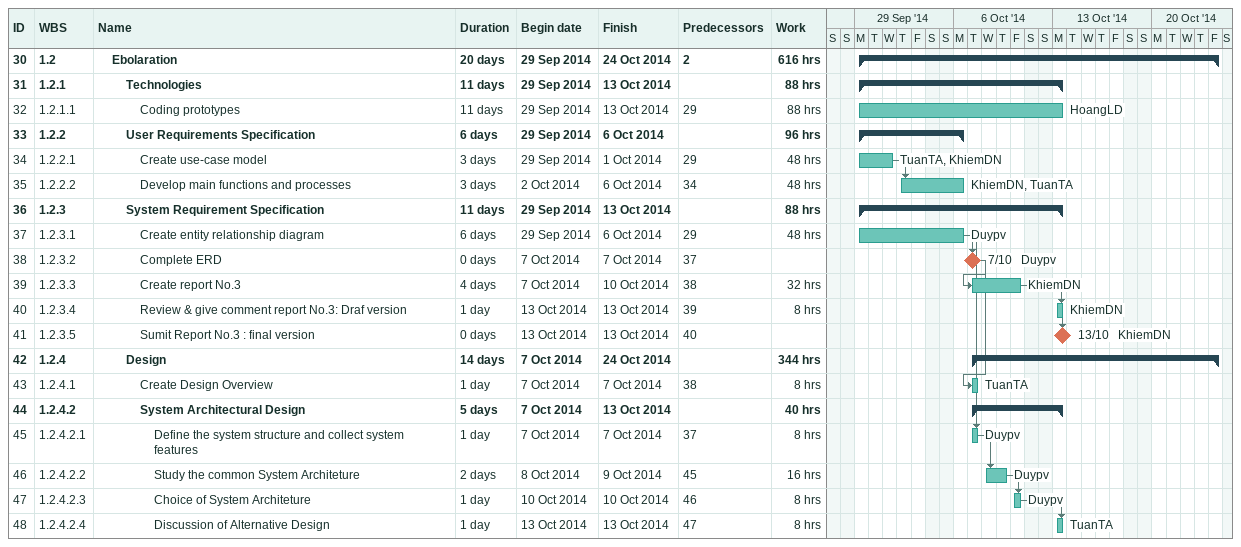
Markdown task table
| ID | WBS | Task | Duration | Start | Finish | Predecessors | Resources | Work (h) |
|---|---|---|---|---|---|---|---|---|
| 30 | 1.2 | **Ebolaration** | 20d | 2014-09-29 | 2014-10-24 | 2 |  | 616 |
| 31 | 1.2.1 | **Technologies** | 11d | 2014-09-29 | 2014-10-13 |  |  | 88 |
| 32 | 1.2.1.1 | Coding prototypes | 11d | 2014-09-29 | 2014-10-13 | 29 | HoangLD | 88 |
| 33 | 1.2.2 | **User Requirements Specification** | 6d | 2014-09-29 | 2014-10-06 |  |  | 96 |
| 34 | 1.2.2.1 | Create use-case model | 3d | 2014-09-29 | 2014-10-01 | 29 | TuanTA, KhiemDN | 48 |
| 35 | 1.2.2.2 | Develop main functions and processes | 3d | 2014-10-02 | 2014-10-06 | 34 | KhiemDN, TuanTA | 48 |
| 36 | 1.2.3 | **System Requirement Specification** | 11d | 2014-09-29 | 2014-10-13 |  |  | 88 |
| 37 | 1.2.3.1 | Create entity relationship diagram | 6d | 2014-09-29 | 2014-10-06 | 29 | Duypv | 48 |
| 38 | 1.2.3.2 | Complete ERD | 0d | 2014-10-07 | 2014-10-07 | 37 | Duypv |  |
| 39 | 1.2.3.3 | Create report No.3 | 4d | 2014-10-07 | 2014-10-10 | 38 | KhiemDN | 32 |
| 40 | 1.2.3.4 | Review & give comment report No.3: Draf version | 1d | 2014-10-13 | 2014-10-13 | 39 | KhiemDN | 8 |
| 41 | 1.2.3.5 | Sumit Report No.3 : final version | 0d | 2014-10-13 | 2014-10-13 | 40 | KhiemDN |  |
| 42 | 1.2.4 | **Design** | 14d | 2014-10-07 | 2014-10-24 |  |  | 344 |
| 43 | 1.2.4.1 | Create Design Overview | 1d | 2014-10-07 | 2014-10-07 | 38 | TuanTA | 8 |
| 44 | 1.2.4.2 | **System Architectural Design** | 5d | 2014-10-07 | 2014-10-13 |  |  | 40 |
| 45 | 1.2.4.2.1 | Define the system structure and collect system features | 1d | 2014-10-07 | 2014-10-07 | 37 | Duypv | 8 |
| 46 | 1.2.4.2.2 | Study the common System Architeture | 2d | 2014-10-08 | 2014-10-09 | 45 | Duypv | 16 |
| 47 | 1.2.4.2.3 | Choice of System Architeture | 1d | 2014-10-10 | 2014-10-10 | 46 | Duypv | 8 |
| 48 | 1.2.4.2.4 | Discussion of Alternative Design | 1d | 2014-10-13 | 2014-10-13 | 47 | TuanTA | 8 |
